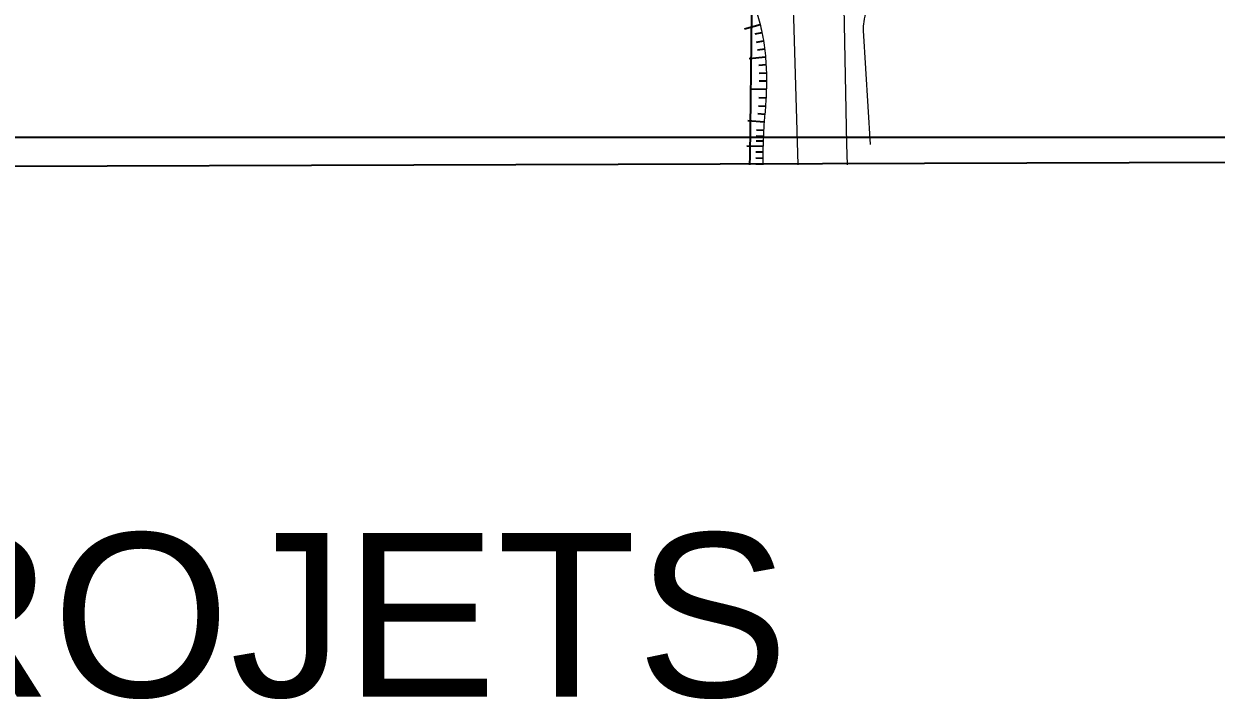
# Model space of a CAD drawing. Extents: x 996 to 1166918, y 537 to 295728.
# Drawn here: x 1091.5 to 1164.3, y 537.4 to 578.7 of the extents above; entities that cross this region are included whole.
import ezdxf

# ---------------------------------------------------------------- set-up
doc = ezdxf.new("R2010")
doc.units = 0
doc.header["$MEASUREMENT"] = 0
doc.linetypes.add('CONTINU', pattern=[0])
doc.layers.get('DEFPOINTS').update_dxf_attribs({"color": 6, "linetype": 'CONTINUOUS'})
doc.layers.add('BORDURE', color=7, linetype='CONTINU')
doc.layers.add('TALUS', color=7, linetype='CONTINU')
doc.layers.add('DIVERS', color=7, linetype='CONTINU', lineweight=5)
doc.layers.add('Fenêtre flottante', color=7, linetype='CONTINUOUS', plot=False)
doc.styles.get("Standard").update_dxf_attribs({"font": 'arial.ttf'})

msp = doc.modelspace()

# ---------------------------------------------------------------- linework, layer by layer
at = {"layer": 'BORDURE'}
msp.add_lwpolyline([(1132.79, 583.238, 0.922382), (1132.379, 579.391), (1135.94, 579.285), (1135.832, 570.598), (1135.825, 570.071)], format="xyb", dxfattribs=at)
at = {"layer": 'DEFPOINTS', "ltscale": 0.05}
msp.add_lwpolyline([(1019.011, 571.758), (1208.811, 571.758), (1208.811, 733.958), (1019.011, 733.958)], close=True, dxfattribs=at)
at = {"layer": 'DIVERS'}
for points in [[(1167.742, 589.423, 0.00478), (1163.174, 586.014, -0.028424), (1160.531, 584.225, -0.034174), (1157.938, 582.908, -0.040245), (1155.396, 582.062, -0.045465), (1152.905, 581.688), (1145.579, 581.277, 0.066029), (1144.835, 581.127, 0.046578), (1144.009, 580.757, 0.056352), (1143.505, 580.405, 0.150615), (1142.942, 579.507, 0.028782), (1142.8, 578.813, 0.049559), (1142.77, 578.273), (1143.187, 571.307)], [(1138.785, 570.071), (1138.768, 570.787), (1138.53, 579.043, 0.042037), (1138.413, 579.972, 0.02665), (1138.109, 581.117, 0.098719), (1137.774, 581.711, 0.070937), (1137.164, 582.239, 0.046848), (1136.28, 582.701, 0.031146), (1135.122, 583.098)], [(1141.803, 570.071), (1141.771, 571.34), (1141.605, 579.682, -0.044583), (1141.634, 580.047, -0.030656), (1141.732, 580.478, -0.021788), (1141.901, 580.974, -0.015964), (1142.14, 581.536, -0.079602), (1142.51, 582.083, -0.066809), (1143.073, 582.538, -0.050032), (1143.828, 582.899, -0.036217), (1144.776, 583.167)], [(1136.278, 579.301, -0.028902), (1136.58, 578.159, -0.024982), (1136.771, 576.904, -0.021376), (1136.852, 575.534, -0.018306), (1136.822, 574.051, -0.01012), (1136.745, 573.054, 0.012182), (1136.676, 572.056, 0.011087), (1136.633, 570.071, 0.011087)]]:
    msp.add_lwpolyline(points, format="xyb", dxfattribs=at)
at = {"layer": 'Fenêtre flottante', "ltscale": 0.05}
msp.add_lwpolyline([(996.084, 743.381), (1208.386, 744.076), (1208.955, 570.356), (996.654, 569.66)], close=True, dxfattribs=at)
at = {"layer": 'TALUS'}
for points in [[(1136.475, 578.621), (1135.507, 578.37)], [(1136.583, 578.144), (1136.155, 578.053)], [(1136.242, 577.576), (1136.674, 577.648)], [(1136.746, 577.134), (1136.311, 577.081)], [(1136.796, 576.644), (1135.8, 576.557)], [(1136.829, 576.173), (1136.392, 576.147)], [(1136.411, 575.674), (1136.849, 575.689)], [(1136.855, 575.19), (1136.417, 575.188)], [(1136.848, 574.678), (1135.848, 574.7)], [(1136.827, 574.151), (1136.39, 574.174)], [(1136.36, 573.686), (1136.796, 573.654)], [(1136.714, 572.685), (1135.717, 572.761)], [(1136.755, 573.156), (1136.319, 573.196)], [(1136.682, 572.174), (1136.245, 572.197)], [(1136.646, 571.184), (1135.647, 571.22)], [(1136.655, 571.511), (1136.218, 571.528)], [(1136.229, 571.842), (1136.666, 571.822)], [(1136.198, 570.497), (1136.636, 570.485)], [(1136.64, 570.842), (1136.203, 570.856)], [(1136.634, 570.112), (1136.197, 570.122)]]:
    msp.add_lwpolyline(points, dxfattribs=at)

# ---------------------------------------------------------------- texts
at = {"layer": 'DIVERS', "ltscale": 0.05, "insert": (1073.806, 547.578), "char_height": 10, "width": 207.10481, "attachment_point": 1}
msp.add_mtext('PROJETS', dxfattribs=at)

doc.saveas('drawing.dxf')
